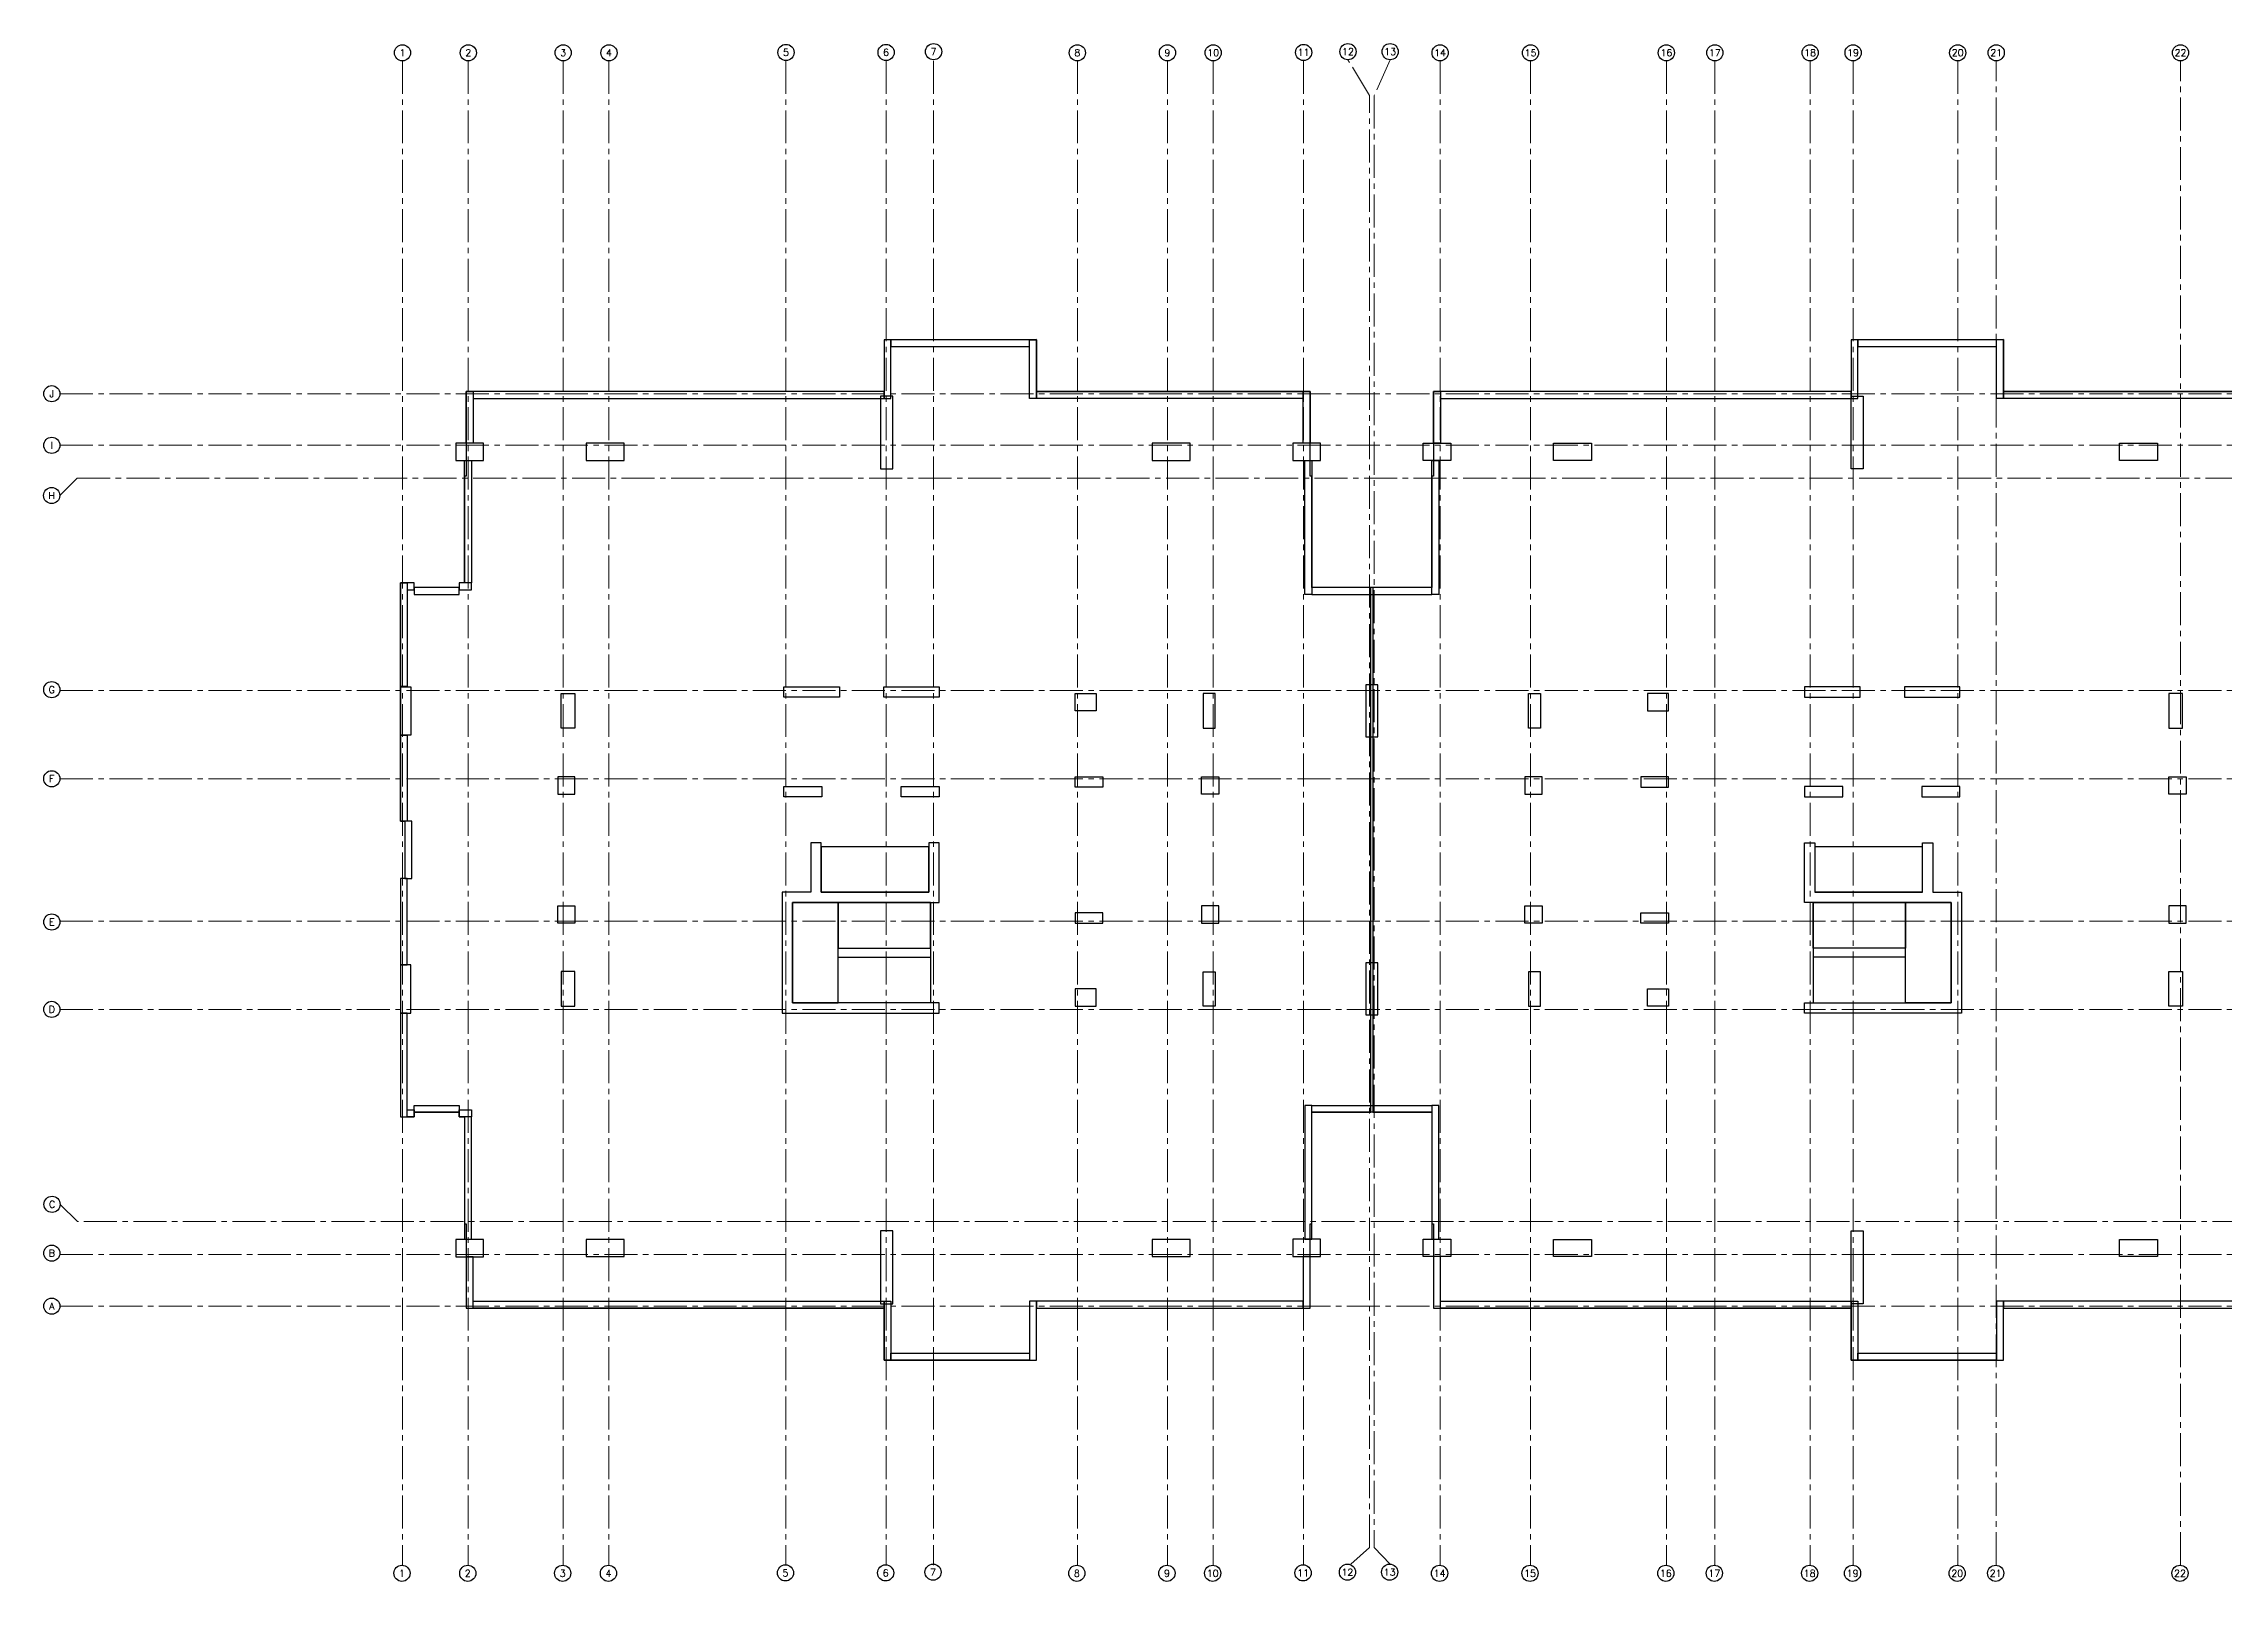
# Model space of a CAD drawing. Header units: metres. Extents: x -10 to 115, y -8 to 36.
# Drawn here: x -10.4 to 52.6, y -7.9 to 36.5 of the extents above; entities that cross this region are included whole.
import ezdxf
from ezdxf.enums import TextEntityAlignment as Align

# ---------------------------------------------------------------- set-up
doc = ezdxf.new("R2010")
doc.units = ezdxf.units.M
doc.linetypes.add('CENTER2', pattern=[28.575, 19.05, -3.175, 3.175, -3.175])
for name, color, linetype in [('Column', 4, 'Continuous'), ('GRID', 1, 'CENTER2'), ('Opening', 2, 'Continuous'), ('S-GRID-CIRC', 3, 'Continuous'), ('S-GRID-CIRC-TEXT', 3, 'Continuous'), ('ShearWall', 241, 'Continuous'), ('Slab', 3, 'Continuous'), ('Stair', 170, 'Continuous'), ('Wall', 1, 'Continuous')]:
    doc.layers.add(name, color=color, linetype=linetype)
doc.layers.add('S-GRID-DIMS', color=2, linetype='Continuous', lineweight=0)
doc.styles.add('S-ROMANS', font='romans.shx', dxfattribs={"width": 0.75})

# ---------------------------------------------------------------- blocks, each defined once
blk = doc.blocks.new('S-GRID-CIRC')
at = {"layer": 'S-GRID-CIRC'}
blk.add_circle((0, 0), 0.35, dxfattribs=at)
at = {"layer": 'S-GRID-CIRC-TEXT', "color": 3, "style": 'S-ROMANS', "flags": 8}
blk.add_attdef('GRID-CIRC', text='', height=0.3, dxfattribs=at).set_placement((0, 0), align=Align.MIDDLE)

msp = doc.modelspace()

# ---------------------------------------------------------------- linework, layer by layer
at = {"layer": 'Column', "color": 4, "linetype": 'Continuous'}
for points in [[(1.54, 24.42), (2.34, 24.42), (2.34, 24.92), (1.54, 24.92)], [(5.3, 24.421), (6.4, 24.421), (6.4, 24.92), (5.3, 24.92)], [(21.64, 24.421), (22.74, 24.421), (22.74, 24.92), (21.64, 24.92)], [(25.7, 24.42), (26.5, 24.42), (26.5, 24.92), (25.7, 24.92)], [(30.26, 24.42), (29.46, 24.42), (29.46, 24.92), (30.26, 24.92)], [(34.32, 24.421), (33.22, 24.421), (33.22, 24.92), (34.32, 24.92)], [(50.66, 24.421), (49.56, 24.421), (49.56, 24.92), (50.66, 24.92)], [(-0.06, 17.89), (0.24, 17.89), (0.24, 16.49), (-0.06, 16.49)], [(4.58, 17.69), (4.98, 17.69), (4.98, 16.69), (4.58, 16.69)], [(19.42, 17.69), (20.02, 17.69), (20.02, 17.19), (19.42, 17.19)], [(23.46, 17.692), (23.11, 17.692), (23.11, 16.692), (23.46, 16.692)], [(28.155, 17.94), (27.805, 17.94), (27.805, 16.44), (28.155, 16.44)], [(32.5, 17.692), (32.85, 17.692), (32.85, 16.692), (32.5, 16.692)], [(36.54, 17.69), (35.94, 17.69), (35.94, 17.19), (36.54, 17.19)], [(51.38, 17.69), (50.98, 17.69), (50.98, 16.69), (51.38, 16.69)], [(4.98, 15.29), (4.48, 15.29), (4.48, 14.79), (4.98, 14.79)], [(19.42, 15.29), (20.22, 15.29), (20.22, 14.99), (19.42, 14.99)], [(23.06, 15.29), (23.56, 15.29), (23.56, 14.79), (23.06, 14.79)], [(32.9, 15.29), (32.4, 15.29), (32.4, 14.79), (32.9, 14.79)], [(36.54, 15.29), (35.74, 15.29), (35.74, 14.99), (36.54, 14.99)], [(50.98, 15.29), (51.48, 15.29), (51.48, 14.79), (50.98, 14.79)], [(11.008, 14.71), (11.008, 15.01), (12.108, 15.01), (12.108, 14.71)], [(14.39, 15.01), (15.49, 15.01), (15.49, 14.71), (14.39, 14.71)], [(41.57, 15.01), (40.47, 15.01), (40.47, 14.71), (41.57, 14.71)], [(44.952, 14.71), (44.952, 15.01), (43.852, 15.01), (43.852, 14.71)], [(4.98, 11.06), (4.48, 11.06), (4.48, 11.56), (4.98, 11.56)], [(19.418, 11.06), (20.218, 11.06), (20.218, 11.36), (19.418, 11.36)], [(23.06, 11.06), (23.56, 11.06), (23.56, 11.56), (23.06, 11.56)], [(32.9, 11.06), (32.4, 11.06), (32.4, 11.56), (32.9, 11.56)], [(36.542, 11.06), (35.742, 11.06), (35.742, 11.36), (36.542, 11.36)], [(50.98, 11.06), (51.48, 11.06), (51.48, 11.56), (50.98, 11.56)], [(-0.06, 8.46), (0.24, 8.46), (0.24, 9.86), (-0.06, 9.86)], [(4.58, 8.66), (4.98, 8.66), (4.98, 9.66), (4.58, 9.66)], [(23.46, 8.659), (23.11, 8.659), (23.11, 9.659), (23.46, 9.659)], [(28.155, 9.91), (27.805, 9.91), (27.805, 8.41), (28.155, 8.41)], [(32.5, 8.659), (32.85, 8.659), (32.85, 9.659), (32.5, 9.659)], [(51.38, 8.66), (50.98, 8.66), (50.98, 9.66), (51.38, 9.66)], [(19.42, 8.66), (20.02, 8.66), (20.02, 9.16), (19.42, 9.16)], [(36.54, 8.66), (35.94, 8.66), (35.94, 9.16), (36.54, 9.16)], [(1.54, 1.427), (2.34, 1.427), (2.34, 1.927), (1.54, 1.927)], [(5.3, 1.43), (6.4, 1.43), (6.4, 1.929), (5.3, 1.929)], [(21.64, 1.43), (22.74, 1.43), (22.74, 1.929), (21.64, 1.929)], [(25.7, 1.43), (26.5, 1.43), (26.5, 1.93), (25.7, 1.93)], [(30.26, 1.43), (29.46, 1.43), (29.46, 1.93), (30.26, 1.93)], [(34.32, 1.43), (33.22, 1.43), (33.22, 1.929), (34.32, 1.929)], [(50.66, 1.43), (49.56, 1.43), (49.56, 1.929), (50.66, 1.929)]]:
    msp.add_lwpolyline(points, close=True, dxfattribs=at)
at = {"layer": 'GRID', "lineweight": 0, "ltscale": 0.05}
for p, q in [((0, 35.963), (0, -7.482)), ((1.9, 35.963), (1.9, -7.482)), ((4.64, 35.963), (4.64, -7.482)), ((5.96, 35.963), (5.96, -7.482)), ((11.07, 35.963), (11.07, -7.482)), ((13.96, 35.963), (13.96, -7.482)), ((15.33, 35.963), (15.33, -7.482)), ((19.48, 35.963), (19.48, -7.482)), ((22.08, 35.963), (22.08, -7.482)), ((23.4, 35.963), (23.4, -7.482)), ((26.01, 35.963), (26.01, -7.482)), ((29.95, 35.963), (29.95, -7.482)), ((32.56, 35.963), (32.56, -7.482)), ((36.48, 35.963), (36.48, -7.482)), ((37.88, 35.963), (37.88, -7.482)), ((40.63, 35.963), (40.63, -7.482)), ((41.87, 35.963), (41.87, -7.482)), ((44.89, 35.963), (44.89, -7.482)), ((46, -7.482), (46, 35.963)), ((51.32, -7.482), (51.32, 35.963)), ((-9.888, 26.35), (114.619, 26.351)), ((-9.888, 24.86), (114.619, 24.861)), ((-9.888, 17.78), (114.619, 17.781)), ((-9.888, 15.23), (114.619, 15.231)), ((-9.888, 11.12), (114.619, 11.121)), ((-9.888, 8.57), (114.619, 8.571)), ((-9.888, 1.49), (114.619, 1.491)), ((-9.888, 0), (114.619, 0.001))]:
    msp.add_line(p, q, dxfattribs=at)
for points in [[(27.37, -7.45), (27.91, -6.974), (27.91, 34.963), (27.29, 35.995)], [(28.51, 35.995), (28.05, 34.963), (28.05, -6.974), (28.51, -7.45)], [(-9.89, 23.41), (-9.39, 23.91), (114.541, 23.911), (114.612, 23.411)], [(114.849, 2.718), (114.629, 2.441), (-9.38, 2.44), (-9.88, 2.94)]]:
    msp.add_lwpolyline(points, dxfattribs=at)
at = {"layer": 'Opening'}
for points in [[(12.09, 11.96), (15.19, 11.96), (15.19, 13.26), (12.09, 13.26)], [(40.77, 11.961), (43.87, 11.961), (43.87, 13.26), (40.77, 13.26)], [(11.262, 11.66), (15.24, 11.66), (15.24, 8.76), (11.262, 8.76)], [(40.72, 8.76), (44.698, 8.76), (44.698, 11.66), (40.72, 11.66)]]:
    msp.add_lwpolyline(points, close=True, dxfattribs=at)
at = {"layer": 'ShearWall'}
for points in [[(14.15, 26.28), (13.8, 26.28), (13.8, 24.18), (14.15, 24.18)], [(41.81, 26.28), (42.16, 26.28), (42.16, 24.18), (41.81, 24.18)], [(11.01, 17.59), (11.01, 17.89), (12.61, 17.89), (12.61, 17.59)], [(13.89, 17.59), (13.89, 17.89), (15.49, 17.89), (15.49, 17.59)], [(42.07, 17.59), (42.07, 17.89), (40.47, 17.89), (40.47, 17.59)], [(44.95, 17.59), (44.95, 17.89), (43.35, 17.89), (43.35, 17.59)], [(10.962, 8.46), (15.49, 8.46), (15.49, 8.76), (11.259, 8.76), (11.262, 11.66), (15.49, 11.66), (15.49, 13.38), (15.19, 13.38), (15.19, 11.96), (12.09, 11.96), (12.09, 13.38), (11.79, 13.38), (11.79, 11.96), (10.962, 11.96)], [(44.998, 8.46), (40.47, 8.46), (40.47, 8.76), (44.701, 8.76), (44.698, 11.66), (40.47, 11.66), (40.47, 13.38), (40.77, 13.38), (40.77, 11.96), (43.87, 11.96), (43.87, 13.38), (44.17, 13.38), (44.17, 11.96), (44.998, 11.96)], [(14.15, 2.17), (13.8, 2.17), (13.8, 0.07), (14.15, 0.07)], [(41.81, 2.17), (42.16, 2.17), (42.16, 0.07), (41.81, 0.07)]]:
    msp.add_lwpolyline(points, close=True, dxfattribs=at)
at = {"layer": 'Slab'}
msp.add_lwpolyline([(27.955, 20.754), (26.25, 20.754), (26.25, 23.971), (26.2, 23.971), (26.2, 26.411), (18.299, 26.411), (18.299, 27.913), (13.9, 27.911), (13.9, 26.411), (1.84, 26.411), (1.84, 23.971), (1.79, 23.971), (1.79, 20.884), (1.64, 20.884), (1.64, 20.754), (0.34, 20.754), (0.34, 20.884), (-0.06, 20.884), (-0.06, 14.001), (0.065, 14.001), (0.07, 14.001), (0.07, 12.351), (-0.06, 12.351), (-0.06, 5.469), (0.34, 5.469), (0.34, 5.599), (1.64, 5.599), (1.64, 5.469), (1.79, 5.469), (1.79, 2.381), (1.84, 2.381), (1.84, -0.059), (13.9, -0.059), (13.9, -1.559), (18.299, -1.56), (18.299, -0.059), (26.2, -0.059), (26.2, 2.381), (26.25, 2.381), (26.25, 5.599), (27.955, 5.599)], close=True, dxfattribs=at)
msp.add_lwpolyline([(54.12, 26.411), (46.21, 26.411), (46.21, 27.913), (41.81, 27.911), (41.81, 26.411), (29.76, 26.411), (29.76, 23.971), (29.71, 23.971), (29.71, 20.754), (28.005, 20.754), (28.005, 5.599), (29.71, 5.599), (29.71, 2.381), (29.76, 2.381), (29.76, -0.059), (41.81, -0.059), (41.81, -1.559), (46.21, -1.56), (46.21, -0.059), (54.12, -0.059)], dxfattribs=at)
at = {"layer": 'Stair', "elevation": -2}
for points in [[(11.262, 11.66), (11.262, 8.76), (12.58, 8.76), (12.58, 11.66)], [(44.698, 11.66), (44.698, 8.76), (43.38, 8.76), (43.38, 11.66)]]:
    msp.add_lwpolyline(points, close=True, dxfattribs=at)
at = {"layer": 'Stair'}
for points in [[(12.58, 10.34, -2), (15.24, 10.34, -4), (15.24, 11.66, -4), (12.58, 11.66, -2)], [(43.38, 10.34, -2), (40.72, 10.34, -4), (40.72, 11.66, -4), (43.38, 11.66, -2)]]:
    msp.add_polyline3d(points, close=True, dxfattribs=at)
for points in [[(12.58, 10.08, -2), (15.24, 10.08, 0), (15.24, 8.76, 0), (12.58, 8.76, -2)], [(43.38, 10.08, -2), (40.72, 10.08, 0), (40.72, 8.76, 0), (43.38, 8.76, -2)]]:
    msp.add_polyline3d(points, dxfattribs=at)
at = {"layer": 'Wall'}
for points in [[(13.9, 26.211), (14.1, 26.211), (14.1, 27.911), (13.9, 27.911)], [(18.099, 27.711), (18.099, 27.911), (14.1, 27.911), (14.1, 27.711)], [(18.299, 26.211), (18.099, 26.211), (18.099, 27.911), (18.299, 27.911)], [(41.81, 26.211), (42.01, 26.211), (42.01, 27.911), (41.81, 27.911)], [(46.009, 27.711), (46.009, 27.911), (42.01, 27.911), (42.01, 27.711)], [(46.209, 26.211), (46.009, 26.211), (46.009, 27.913), (46.209, 27.913)], [(1.84, 26.411), (2.04, 26.411), (2.04, 24.92), (1.84, 24.92)], [(13.9, 26.211), (13.9, 26.411), (2.04, 26.411), (2.04, 26.211)], [(18.299, 26.211), (18.299, 26.411), (26, 26.411), (26, 26.211)], [(26, 26.412), (26.2, 26.412), (26.2, 24.92), (26, 24.92)], [(29.76, 26.411), (29.96, 26.411), (29.96, 24.92), (29.76, 24.92)], [(41.81, 26.211), (41.81, 26.411), (29.96, 26.411), (29.96, 26.211)], [(46.209, 26.211), (46.209, 26.411), (53.92, 26.411), (53.92, 26.211)], [(1.79, 24.42), (1.99, 24.42), (1.99, 20.884), (1.79, 20.884)], [(26.05, 24.421), (26.25, 24.421), (26.25, 20.554), (26.05, 20.554)], [(29.71, 24.421), (29.91, 24.421), (29.91, 20.554), (29.71, 20.554)], [(-0.06, 20.884), (0.14, 20.884), (0.14, 17.892), (-0.06, 17.892)], [(0.34, 20.684), (0.34, 20.884), (0.14, 20.884), (0.14, 20.684)], [(1.99, 20.684), (1.99, 20.884), (1.64, 20.884), (1.64, 20.684)], [(1.64, 20.554), (1.64, 20.754), (0.34, 20.754), (0.34, 20.554)], [(29.71, 20.554), (29.71, 20.754), (26.25, 20.754), (26.25, 20.554)], [(-0.06, 16.492), (0.14, 16.492), (0.14, 14.001), (-0.06, 14.001)], [(0.07, 12.351), (0.27, 12.351), (0.27, 14.001), (0.07, 14.001)], [(-0.06, 9.86), (0.14, 9.86), (0.14, 12.351), (-0.06, 12.351)], [(-0.06, 5.469), (0.14, 5.469), (0.14, 8.46), (-0.06, 8.46)], [(0.34, 5.669), (0.34, 5.469), (0.14, 5.469), (0.14, 5.669)], [(1.64, 5.799), (1.64, 5.599), (0.34, 5.599), (0.34, 5.799)], [(1.99, 5.669), (1.99, 5.469), (1.64, 5.469), (1.64, 5.669)], [(26.05, 1.932), (26.25, 1.932), (26.25, 5.798), (26.05, 5.798)], [(29.71, 5.799), (29.71, 5.599), (26.25, 5.598), (26.25, 5.798)], [(29.71, 1.932), (29.91, 1.932), (29.91, 5.798), (29.71, 5.798)], [(1.79, 1.933), (1.99, 1.933), (1.99, 5.469), (1.79, 5.469)], [(1.84, -0.059), (2.04, -0.059), (2.04, 1.427), (1.84, 1.427)], [(26, -0.06), (26.2, -0.06), (26.2, 1.433), (26, 1.433)], [(29.76, -0.059), (29.96, -0.059), (29.96, 1.432), (29.76, 1.432)], [(13.9, 0.141), (13.9, -0.059), (2.04, -0.059), (2.04, 0.141)], [(13.9, 0.141), (14.1, 0.141), (14.1, -1.559), (13.9, -1.559)], [(18.299, 0.141), (18.099, 0.141), (18.099, -1.559), (18.299, -1.559)], [(18.299, 0.141), (18.299, -0.059), (26, -0.059), (26, 0.141)], [(41.81, 0.141), (41.81, -0.059), (29.96, -0.059), (29.96, 0.141)], [(41.81, 0.141), (42.01, 0.141), (42.01, -1.559), (41.81, -1.559)], [(46.209, 0.141), (46.009, 0.141), (46.009, -1.56), (46.209, -1.56)], [(46.209, 0.141), (46.209, -0.059), (53.92, -0.059), (53.92, 0.141)], [(18.099, -1.359), (18.099, -1.559), (14.1, -1.559), (14.1, -1.359)], [(46.009, -1.359), (46.009, -1.559), (42.01, -1.559), (42.01, -1.359)]]:
    msp.add_lwpolyline(points, close=True, dxfattribs=at)

# ---------------------------------------------------------------- block references
at = {"layer": 'S-GRID-CIRC'}
ref = msp.add_blockref('S-GRID-CIRC', (-10.121, 26.35), dxfattribs=dict(at, xscale=0.667, yscale=0.667, zscale=0.667))
ref.add_attrib('GRID-CIRC', 'J', dxfattribs={"layer": 'S-GRID-CIRC-TEXT', "color": 3, "height": 0.2, "style": 'S-ROMANS'}).set_placement((-10.121, 26.35), align=Align.MIDDLE)
ref = msp.add_blockref('S-GRID-CIRC', (-10.121, 24.86), dxfattribs=dict(at, xscale=0.667, yscale=0.667, zscale=0.667))
ref.add_attrib('GRID-CIRC', 'I', dxfattribs={"layer": 'S-GRID-CIRC-TEXT', "color": 3, "height": 0.2, "style": 'S-ROMANS'}).set_placement((-10.121, 24.86), align=Align.MIDDLE)
ref = msp.add_blockref('S-GRID-CIRC', (-10.124, 23.41), dxfattribs=dict(at, xscale=0.667, yscale=0.667, zscale=0.667))
ref.add_attrib('GRID-CIRC', 'H', dxfattribs={"layer": 'S-GRID-CIRC-TEXT', "color": 3, "height": 0.2, "style": 'S-ROMANS'}).set_placement((-10.124, 23.41), align=Align.MIDDLE)
ref = msp.add_blockref('S-GRID-CIRC', (-10.122, 17.803), dxfattribs=dict(at, xscale=0.667, yscale=0.667, zscale=0.667))
ref.add_attrib('GRID-CIRC', 'G', dxfattribs={"layer": 'S-GRID-CIRC-TEXT', "color": 3, "height": 0.2, "style": 'S-ROMANS'}).set_placement((-10.122, 17.803), align=Align.MIDDLE)
ref = msp.add_blockref('S-GRID-CIRC', (-10.122, 15.23), dxfattribs=dict(at, xscale=0.667, yscale=0.667, zscale=0.667))
ref.add_attrib('GRID-CIRC', 'F', dxfattribs={"layer": 'S-GRID-CIRC-TEXT', "color": 3, "height": 0.2, "style": 'S-ROMANS'}).set_placement((-10.122, 15.23), align=Align.MIDDLE)
ref = msp.add_blockref('S-GRID-CIRC', (-10.121, 11.093), dxfattribs=dict(at, xscale=0.667, yscale=0.667, zscale=0.667))
ref.add_attrib('GRID-CIRC', 'E', dxfattribs={"layer": 'S-GRID-CIRC-TEXT', "color": 3, "height": 0.2, "style": 'S-ROMANS'}).set_placement((-10.121, 11.093), align=Align.MIDDLE)
ref = msp.add_blockref('S-GRID-CIRC', (-10.121, 8.57), dxfattribs=dict(at, xscale=0.667, yscale=0.667, zscale=0.667))
ref.add_attrib('GRID-CIRC', 'D', dxfattribs={"layer": 'S-GRID-CIRC-TEXT', "color": 3, "height": 0.2, "style": 'S-ROMANS'}).set_placement((-10.121, 8.57), align=Align.MIDDLE)
ref = msp.add_blockref('S-GRID-CIRC', (-10.113, 2.94), dxfattribs=dict(at, xscale=0.667, yscale=0.667, zscale=0.667))
ref.add_attrib('GRID-CIRC', 'C', dxfattribs={"layer": 'S-GRID-CIRC-TEXT', "color": 3, "height": 0.2, "style": 'S-ROMANS'}).set_placement((-10.113, 2.94), align=Align.MIDDLE)
ref = msp.add_blockref('S-GRID-CIRC', (-10.121, 1.53), dxfattribs=dict(at, xscale=0.667, yscale=0.667, zscale=0.667))
ref.add_attrib('GRID-CIRC', 'B', dxfattribs={"layer": 'S-GRID-CIRC-TEXT', "color": 3, "height": 0.2, "style": 'S-ROMANS'}).set_placement((-10.121, 1.53), align=Align.MIDDLE)
ref = msp.add_blockref('S-GRID-CIRC', (-10.121, 0), dxfattribs=dict(at, xscale=0.667, yscale=0.667, zscale=0.667))
ref.add_attrib('GRID-CIRC', 'A', dxfattribs={"layer": 'S-GRID-CIRC-TEXT', "color": 3, "height": 0.2, "style": 'S-ROMANS'}).set_placement((-10.121, 0), align=Align.MIDDLE)
at = {"layer": 'S-GRID-DIMS', "ltscale": 20}
ref = msp.add_blockref('S-GRID-CIRC', (0, 36.196), dxfattribs=dict(at, xscale=0.667, yscale=0.667, zscale=0.667))
ref.add_attrib('GRID-CIRC', '1', dxfattribs={"layer": 'S-GRID-CIRC-TEXT', "color": 3, "height": 0.2, "style": 'S-ROMANS'}).set_placement((0, 36.196), align=Align.MIDDLE)
ref = msp.add_blockref('S-GRID-CIRC', (1.9, 36.196), dxfattribs=dict(at, xscale=0.667, yscale=0.667, zscale=0.667))
ref.add_attrib('GRID-CIRC', '2', dxfattribs={"layer": 'S-GRID-CIRC-TEXT', "color": 3, "height": 0.2, "style": 'S-ROMANS'}).set_placement((1.9, 36.196), align=Align.MIDDLE)
ref = msp.add_blockref('S-GRID-CIRC', (4.64, 36.196), dxfattribs=dict(at, xscale=0.667, yscale=0.667, zscale=0.667))
ref.add_attrib('GRID-CIRC', '3', dxfattribs={"layer": 'S-GRID-CIRC-TEXT', "color": 3, "height": 0.2, "style": 'S-ROMANS'}).set_placement((4.64, 36.196), align=Align.MIDDLE)
ref = msp.add_blockref('S-GRID-CIRC', (5.96, 36.196), dxfattribs=dict(at, xscale=0.667, yscale=0.667, zscale=0.667))
ref.add_attrib('GRID-CIRC', '4', dxfattribs={"layer": 'S-GRID-CIRC-TEXT', "color": 3, "height": 0.2, "style": 'S-ROMANS'}).set_placement((5.96, 36.196), align=Align.MIDDLE)
ref = msp.add_blockref('S-GRID-CIRC', (11.07, 36.207), dxfattribs=dict(at, xscale=0.667, yscale=0.667, zscale=0.667))
ref.add_attrib('GRID-CIRC', '5', dxfattribs={"layer": 'S-GRID-CIRC-TEXT', "color": 3, "height": 0.2, "style": 'S-ROMANS'}).set_placement((11.07, 36.207), align=Align.MIDDLE)
ref = msp.add_blockref('S-GRID-CIRC', (13.96, 36.207), dxfattribs=dict(at, xscale=0.667, yscale=0.667, zscale=0.667))
ref.add_attrib('GRID-CIRC', '6', dxfattribs={"layer": 'S-GRID-CIRC-TEXT', "color": 3, "height": 0.2, "style": 'S-ROMANS'}).set_placement((13.96, 36.207), align=Align.MIDDLE)
ref = msp.add_blockref('S-GRID-CIRC', (15.33, 36.229), dxfattribs=dict(at, xscale=0.667, yscale=0.667, zscale=0.667))
ref.add_attrib('GRID-CIRC', '7', dxfattribs={"layer": 'S-GRID-CIRC-TEXT', "color": 3, "height": 0.2, "style": 'S-ROMANS'}).set_placement((15.33, 36.229), align=Align.MIDDLE)
ref = msp.add_blockref('S-GRID-CIRC', (19.48, 36.196), dxfattribs=dict(at, xscale=0.667, yscale=0.667, zscale=0.667))
ref.add_attrib('GRID-CIRC', '8', dxfattribs={"layer": 'S-GRID-CIRC-TEXT', "color": 3, "height": 0.2, "style": 'S-ROMANS'}).set_placement((19.48, 36.196), align=Align.MIDDLE)
ref = msp.add_blockref('S-GRID-CIRC', (22.08, 36.196), dxfattribs=dict(at, xscale=0.667, yscale=0.667, zscale=0.667))
ref.add_attrib('GRID-CIRC', '9', dxfattribs={"layer": 'S-GRID-CIRC-TEXT', "color": 3, "height": 0.2, "style": 'S-ROMANS'}).set_placement((22.08, 36.196), align=Align.MIDDLE)
ref = msp.add_blockref('S-GRID-CIRC', (23.401, 36.196), dxfattribs=dict(at, xscale=0.667, yscale=0.667, zscale=0.667))
ref.add_attrib('GRID-CIRC', '10', dxfattribs={"layer": 'S-GRID-CIRC-TEXT', "color": 3, "height": 0.2001, "style": 'S-ROMANS'}).set_placement((23.401, 36.196), align=Align.MIDDLE)
ref = msp.add_blockref('S-GRID-CIRC', (26.01, 36.207), dxfattribs=dict(at, xscale=0.667, yscale=0.667, zscale=0.667))
ref.add_attrib('GRID-CIRC', '11', dxfattribs={"layer": 'S-GRID-CIRC-TEXT', "color": 3, "height": 0.2001, "style": 'S-ROMANS'}).set_placement((26.01, 36.207), align=Align.MIDDLE)
ref = msp.add_blockref('S-GRID-CIRC', (27.29, 36.229), dxfattribs=dict(at, xscale=0.667, yscale=0.667, zscale=0.667))
ref.add_attrib('GRID-CIRC', '12', dxfattribs={"layer": 'S-GRID-CIRC-TEXT', "color": 3, "height": 0.2001, "style": 'S-ROMANS'}).set_placement((27.29, 36.229), align=Align.MIDDLE)
ref = msp.add_blockref('S-GRID-CIRC', (28.508, 36.229), dxfattribs=dict(at, xscale=0.667, yscale=0.667, zscale=0.667))
ref.add_attrib('GRID-CIRC', '13', dxfattribs={"layer": 'S-GRID-CIRC-TEXT', "color": 3, "height": 0.2001, "style": 'S-ROMANS'}).set_placement((28.508, 36.229), align=Align.MIDDLE)
ref = msp.add_blockref('S-GRID-CIRC', (29.95, 36.195), dxfattribs=dict(at, xscale=0.667, yscale=0.667, zscale=0.667))
ref.add_attrib('GRID-CIRC', '14', dxfattribs={"layer": 'S-GRID-CIRC-TEXT', "color": 3, "height": 0.2001, "style": 'S-ROMANS'}).set_placement((29.95, 36.195), align=Align.MIDDLE)
ref = msp.add_blockref('S-GRID-CIRC', (32.56, 36.195), dxfattribs=dict(at, xscale=0.667, yscale=0.667, zscale=0.667))
ref.add_attrib('GRID-CIRC', '15', dxfattribs={"layer": 'S-GRID-CIRC-TEXT', "color": 3, "height": 0.2001, "style": 'S-ROMANS'}).set_placement((32.56, 36.195), align=Align.MIDDLE)
ref = msp.add_blockref('S-GRID-CIRC', (36.48, 36.196), dxfattribs=dict(at, xscale=0.667, yscale=0.667, zscale=0.667))
ref.add_attrib('GRID-CIRC', '16', dxfattribs={"layer": 'S-GRID-CIRC-TEXT', "color": 3, "height": 0.2001, "style": 'S-ROMANS'}).set_placement((36.48, 36.196), align=Align.MIDDLE)
ref = msp.add_blockref('S-GRID-CIRC', (37.88, 36.196), dxfattribs=dict(at, xscale=0.667, yscale=0.667, zscale=0.667))
ref.add_attrib('GRID-CIRC', '17', dxfattribs={"layer": 'S-GRID-CIRC-TEXT', "color": 3, "height": 0.2001, "style": 'S-ROMANS'}).set_placement((37.88, 36.196), align=Align.MIDDLE)
ref = msp.add_blockref('S-GRID-CIRC', (40.63, 36.196), dxfattribs=dict(at, xscale=0.667, yscale=0.667, zscale=0.667))
ref.add_attrib('GRID-CIRC', '18', dxfattribs={"layer": 'S-GRID-CIRC-TEXT', "color": 3, "height": 0.2001, "style": 'S-ROMANS'}).set_placement((40.63, 36.196), align=Align.MIDDLE)
ref = msp.add_blockref('S-GRID-CIRC', (41.87, 36.196), dxfattribs=dict(at, xscale=0.667, yscale=0.667, zscale=0.667))
ref.add_attrib('GRID-CIRC', '19', dxfattribs={"layer": 'S-GRID-CIRC-TEXT', "color": 3, "height": 0.2001, "style": 'S-ROMANS'}).set_placement((41.87, 36.196), align=Align.MIDDLE)
ref = msp.add_blockref('S-GRID-CIRC', (44.89, 36.196), dxfattribs=dict(at, xscale=0.667, yscale=0.667, zscale=0.667))
ref.add_attrib('GRID-CIRC', '20', dxfattribs={"layer": 'S-GRID-CIRC-TEXT', "color": 3, "height": 0.2001, "style": 'S-ROMANS'}).set_placement((44.89, 36.196), align=Align.MIDDLE)
ref = msp.add_blockref('S-GRID-CIRC', (46.001, 36.196), dxfattribs=dict(at, xscale=0.667, yscale=0.667, zscale=0.667))
ref.add_attrib('GRID-CIRC', '21', dxfattribs={"layer": 'S-GRID-CIRC-TEXT', "color": 3, "height": 0.2001, "style": 'S-ROMANS'}).set_placement((46.001, 36.196), align=Align.MIDDLE)
ref = msp.add_blockref('S-GRID-CIRC', (51.32, 36.196), dxfattribs=dict(at, xscale=0.667, yscale=0.667, zscale=0.667))
ref.add_attrib('GRID-CIRC', '22', dxfattribs={"layer": 'S-GRID-CIRC-TEXT', "color": 3, "height": 0.2001, "style": 'S-ROMANS'}).set_placement((51.32, 36.196), align=Align.MIDDLE)
ref = msp.add_blockref('S-GRID-CIRC', (-0.015, -7.715), dxfattribs=dict(at, xscale=0.667, yscale=0.667, zscale=0.667))
ref.add_attrib('GRID-CIRC', '1', dxfattribs={"layer": 'S-GRID-CIRC-TEXT', "color": 3, "height": 0.2, "style": 'S-ROMANS'}).set_placement((-0.015, -7.715), align=Align.MIDDLE)
ref = msp.add_blockref('S-GRID-CIRC', (1.885, -7.715), dxfattribs=dict(at, xscale=0.667, yscale=0.667, zscale=0.667))
ref.add_attrib('GRID-CIRC', '2', dxfattribs={"layer": 'S-GRID-CIRC-TEXT', "color": 3, "height": 0.2, "style": 'S-ROMANS'}).set_placement((1.885, -7.715), align=Align.MIDDLE)
ref = msp.add_blockref('S-GRID-CIRC', (4.625, -7.715), dxfattribs=dict(at, xscale=0.667, yscale=0.667, zscale=0.667))
ref.add_attrib('GRID-CIRC', '3', dxfattribs={"layer": 'S-GRID-CIRC-TEXT', "color": 3, "height": 0.2, "style": 'S-ROMANS'}).set_placement((4.625, -7.715), align=Align.MIDDLE)
ref = msp.add_blockref('S-GRID-CIRC', (5.945, -7.715), dxfattribs=dict(at, xscale=0.667, yscale=0.667, zscale=0.667))
ref.add_attrib('GRID-CIRC', '4', dxfattribs={"layer": 'S-GRID-CIRC-TEXT', "color": 3, "height": 0.2, "style": 'S-ROMANS'}).set_placement((5.945, -7.715), align=Align.MIDDLE)
ref = msp.add_blockref('S-GRID-CIRC', (11.055, -7.704), dxfattribs=dict(at, xscale=0.667, yscale=0.667, zscale=0.667))
ref.add_attrib('GRID-CIRC', '5', dxfattribs={"layer": 'S-GRID-CIRC-TEXT', "color": 3, "height": 0.2, "style": 'S-ROMANS'}).set_placement((11.055, -7.704), align=Align.MIDDLE)
ref = msp.add_blockref('S-GRID-CIRC', (13.945, -7.704), dxfattribs=dict(at, xscale=0.667, yscale=0.667, zscale=0.667))
ref.add_attrib('GRID-CIRC', '6', dxfattribs={"layer": 'S-GRID-CIRC-TEXT', "color": 3, "height": 0.2, "style": 'S-ROMANS'}).set_placement((13.945, -7.704), align=Align.MIDDLE)
ref = msp.add_blockref('S-GRID-CIRC', (15.315, -7.683), dxfattribs=dict(at, xscale=0.667, yscale=0.667, zscale=0.667))
ref.add_attrib('GRID-CIRC', '7', dxfattribs={"layer": 'S-GRID-CIRC-TEXT', "color": 3, "height": 0.2, "style": 'S-ROMANS'}).set_placement((15.315, -7.683), align=Align.MIDDLE)
ref = msp.add_blockref('S-GRID-CIRC', (19.465, -7.715), dxfattribs=dict(at, xscale=0.667, yscale=0.667, zscale=0.667))
ref.add_attrib('GRID-CIRC', '8', dxfattribs={"layer": 'S-GRID-CIRC-TEXT', "color": 3, "height": 0.2, "style": 'S-ROMANS'}).set_placement((19.465, -7.715), align=Align.MIDDLE)
ref = msp.add_blockref('S-GRID-CIRC', (22.065, -7.715), dxfattribs=dict(at, xscale=0.667, yscale=0.667, zscale=0.667))
ref.add_attrib('GRID-CIRC', '9', dxfattribs={"layer": 'S-GRID-CIRC-TEXT', "color": 3, "height": 0.2, "style": 'S-ROMANS'}).set_placement((22.065, -7.715), align=Align.MIDDLE)
ref = msp.add_blockref('S-GRID-CIRC', (23.386, -7.715), dxfattribs=dict(at, xscale=0.667, yscale=0.667, zscale=0.667))
ref.add_attrib('GRID-CIRC', '10', dxfattribs={"layer": 'S-GRID-CIRC-TEXT', "color": 3, "height": 0.2001, "style": 'S-ROMANS'}).set_placement((23.386, -7.715), align=Align.MIDDLE)
ref = msp.add_blockref('S-GRID-CIRC', (25.995, -7.704), dxfattribs=dict(at, xscale=0.667, yscale=0.667, zscale=0.667))
ref.add_attrib('GRID-CIRC', '11', dxfattribs={"layer": 'S-GRID-CIRC-TEXT', "color": 3, "height": 0.2001, "style": 'S-ROMANS'}).set_placement((25.995, -7.704), align=Align.MIDDLE)
ref = msp.add_blockref('S-GRID-CIRC', (27.275, -7.683), dxfattribs=dict(at, xscale=0.667, yscale=0.667, zscale=0.667))
ref.add_attrib('GRID-CIRC', '12', dxfattribs={"layer": 'S-GRID-CIRC-TEXT', "color": 3, "height": 0.2001, "style": 'S-ROMANS'}).set_placement((27.275, -7.683), align=Align.MIDDLE)
ref = msp.add_blockref('S-GRID-CIRC', (28.493, -7.683), dxfattribs=dict(at, xscale=0.667, yscale=0.667, zscale=0.667))
ref.add_attrib('GRID-CIRC', '13', dxfattribs={"layer": 'S-GRID-CIRC-TEXT', "color": 3, "height": 0.2001, "style": 'S-ROMANS'}).set_placement((28.493, -7.683), align=Align.MIDDLE)
ref = msp.add_blockref('S-GRID-CIRC', (29.935, -7.716), dxfattribs=dict(at, xscale=0.667, yscale=0.667, zscale=0.667))
ref.add_attrib('GRID-CIRC', '14', dxfattribs={"layer": 'S-GRID-CIRC-TEXT', "color": 3, "height": 0.2001, "style": 'S-ROMANS'}).set_placement((29.935, -7.716), align=Align.MIDDLE)
ref = msp.add_blockref('S-GRID-CIRC', (32.545, -7.716), dxfattribs=dict(at, xscale=0.667, yscale=0.667, zscale=0.667))
ref.add_attrib('GRID-CIRC', '15', dxfattribs={"layer": 'S-GRID-CIRC-TEXT', "color": 3, "height": 0.2001, "style": 'S-ROMANS'}).set_placement((32.545, -7.716), align=Align.MIDDLE)
ref = msp.add_blockref('S-GRID-CIRC', (36.465, -7.715), dxfattribs=dict(at, xscale=0.667, yscale=0.667, zscale=0.667))
ref.add_attrib('GRID-CIRC', '16', dxfattribs={"layer": 'S-GRID-CIRC-TEXT', "color": 3, "height": 0.2001, "style": 'S-ROMANS'}).set_placement((36.465, -7.715), align=Align.MIDDLE)
ref = msp.add_blockref('S-GRID-CIRC', (37.865, -7.715), dxfattribs=dict(at, xscale=0.667, yscale=0.667, zscale=0.667))
ref.add_attrib('GRID-CIRC', '17', dxfattribs={"layer": 'S-GRID-CIRC-TEXT', "color": 3, "height": 0.2001, "style": 'S-ROMANS'}).set_placement((37.865, -7.715), align=Align.MIDDLE)
ref = msp.add_blockref('S-GRID-CIRC', (40.615, -7.715), dxfattribs=dict(at, xscale=0.667, yscale=0.667, zscale=0.667))
ref.add_attrib('GRID-CIRC', '18', dxfattribs={"layer": 'S-GRID-CIRC-TEXT', "color": 3, "height": 0.2001, "style": 'S-ROMANS'}).set_placement((40.615, -7.715), align=Align.MIDDLE)
ref = msp.add_blockref('S-GRID-CIRC', (41.855, -7.715), dxfattribs=dict(at, xscale=0.667, yscale=0.667, zscale=0.667))
ref.add_attrib('GRID-CIRC', '19', dxfattribs={"layer": 'S-GRID-CIRC-TEXT', "color": 3, "height": 0.2001, "style": 'S-ROMANS'}).set_placement((41.855, -7.715), align=Align.MIDDLE)
ref = msp.add_blockref('S-GRID-CIRC', (44.875, -7.715), dxfattribs=dict(at, xscale=0.667, yscale=0.667, zscale=0.667))
ref.add_attrib('GRID-CIRC', '20', dxfattribs={"layer": 'S-GRID-CIRC-TEXT', "color": 3, "height": 0.2001, "style": 'S-ROMANS'}).set_placement((44.875, -7.715), align=Align.MIDDLE)
ref = msp.add_blockref('S-GRID-CIRC', (45.986, -7.715), dxfattribs=dict(at, xscale=0.667, yscale=0.667, zscale=0.667))
ref.add_attrib('GRID-CIRC', '21', dxfattribs={"layer": 'S-GRID-CIRC-TEXT', "color": 3, "height": 0.2001, "style": 'S-ROMANS'}).set_placement((45.986, -7.715), align=Align.MIDDLE)
ref = msp.add_blockref('S-GRID-CIRC', (51.305, -7.715), dxfattribs=dict(at, xscale=0.667, yscale=0.667, zscale=0.667))
ref.add_attrib('GRID-CIRC', '22', dxfattribs={"layer": 'S-GRID-CIRC-TEXT', "color": 3, "height": 0.2001, "style": 'S-ROMANS'}).set_placement((51.305, -7.715), align=Align.MIDDLE)

doc.saveas('drawing.dxf')
